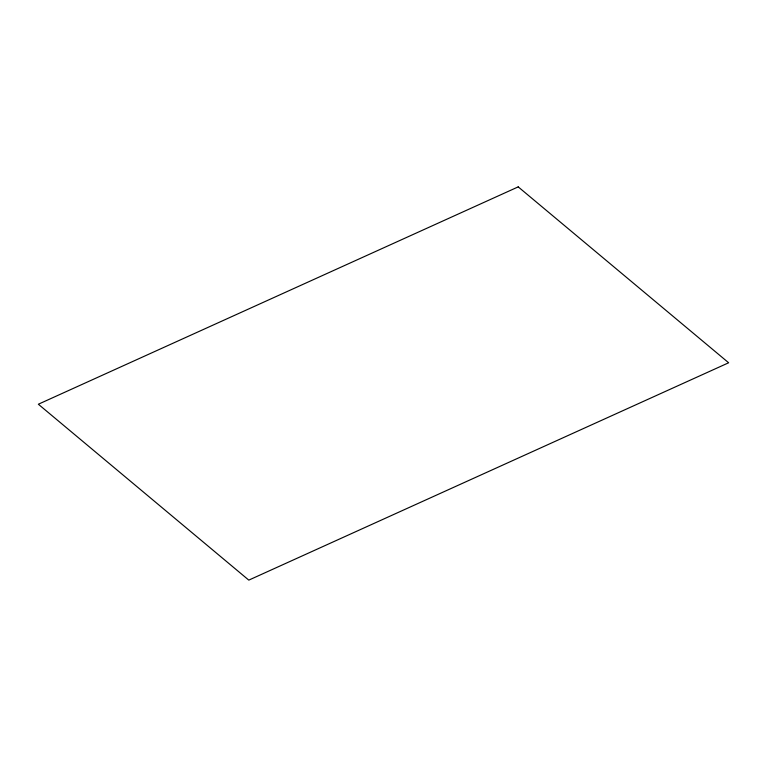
<?xml version="1.0" encoding="UTF-8"?>
<svg xmlns="http://www.w3.org/2000/svg" width="767" height="767" viewBox="0 0 767 767"><rect width="100%" height="100%" fill="white"/><g stroke="black" fill="none" stroke-linecap="round" stroke-linejoin="round"><path stroke-width="1.15" d="M518.204 186.88L38.35 404.228L248.796 580.12L728.65 362.772L518.204 186.88"/></g></svg>
